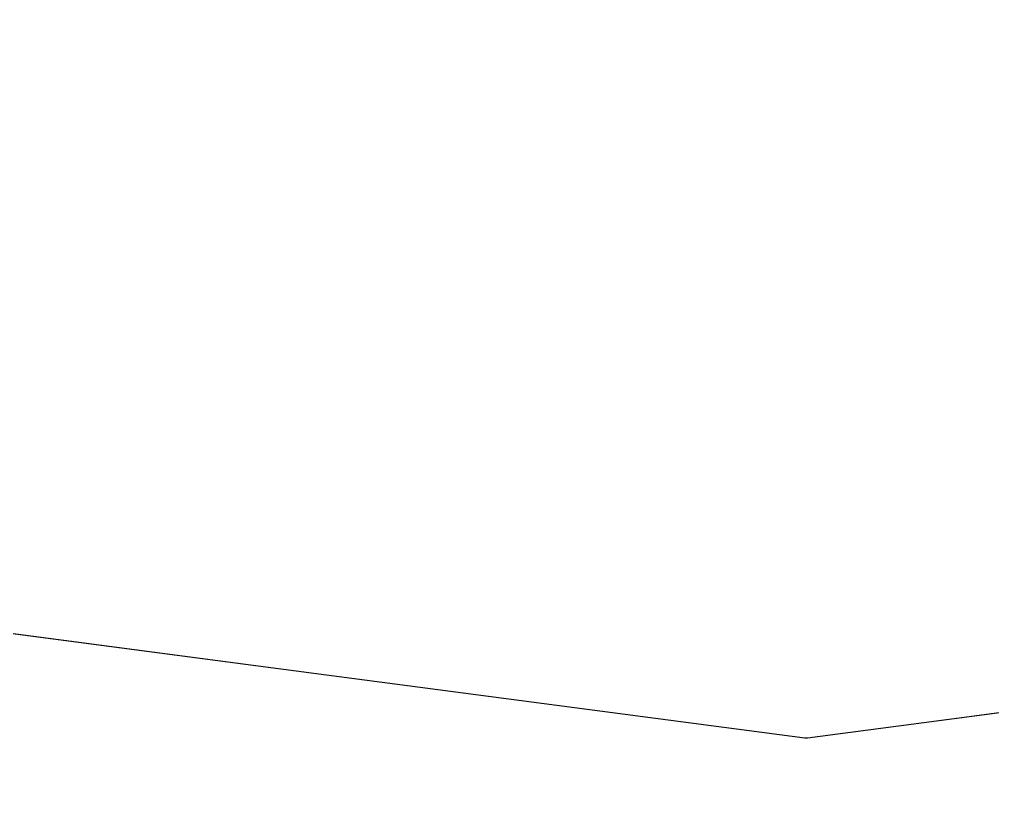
# Model space of a CAD drawing. Header units: millimetres. Extents: x -3894 to -3474, y -291 to 6.
# Drawn here: x -3717.124746 to -3717.124003, y -73.847532 to -73.846937 of the extents above; entities that cross this region are included whole.
import ezdxf

# ---------------------------------------------------------------- set-up
doc = ezdxf.new("R2010")
doc.units = ezdxf.units.MM
doc.layers.add('BLACK', color=7, linetype='Continuous')

msp = doc.modelspace()

# ---------------------------------------------------------------- linework, layer by layer
at = {"color": 7, "lineweight": 0}
for p, q in [((-3717.12414565, -73.84748552), (-3717.20252665, -73.83716639)), ((-3717.07189165, -73.84060539), (-3717.12414565, -73.84748552))]:
    msp.add_line(p, q, dxfattribs=at)
msp.add_arc((-3722.35964365, -86.27709939), 33.5, 359.999999999, 179.999999999, dxfattribs=at)
at = {"layer": 'BLACK', "linetype": 'Continuous'}
for p, q in [((-3717.20252665, -73.83716639), (-3717.12414665, -73.84748539)), ((-3717.12414465, -73.84748539), (-3717.07189165, -73.84060539)), ((-3717.12414665, -73.84748539), (-3717.12414565, -73.84748539)), ((-3717.12414565, -73.84748539), (-3717.12414465, -73.84748539))]:
    msp.add_line(p, q, dxfattribs=at)
at = {"layer": 'BLACK'}
msp.add_arc((-3722.35964365, -86.27709939), 33.5, 0, 180, dxfattribs=at)

doc.saveas('drawing.dxf')
